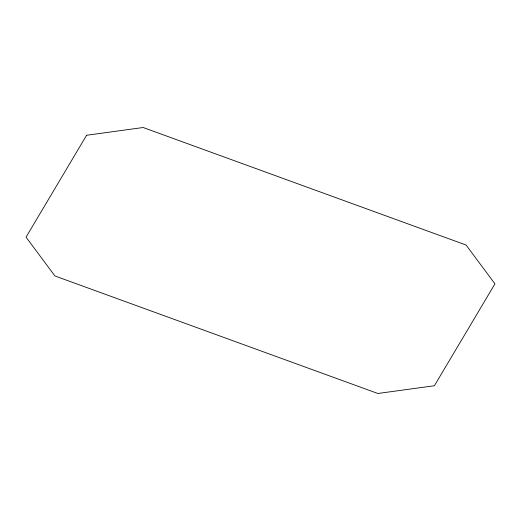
<?xml version="1.0" encoding="UTF-8"?>
<svg xmlns="http://www.w3.org/2000/svg" width="521" height="521" viewBox="0 0 521 521"><rect width="100%" height="100%" fill="white"/><g stroke="black" fill="none" stroke-linecap="round" stroke-linejoin="round"><path stroke-width="0.78" d="M86.603 135.265L26.05 237.14L54.913 275.961L377.855 393.485L434.397 385.735L494.95 283.86L466.087 245.039L143.145 127.515L86.603 135.265"/></g></svg>
